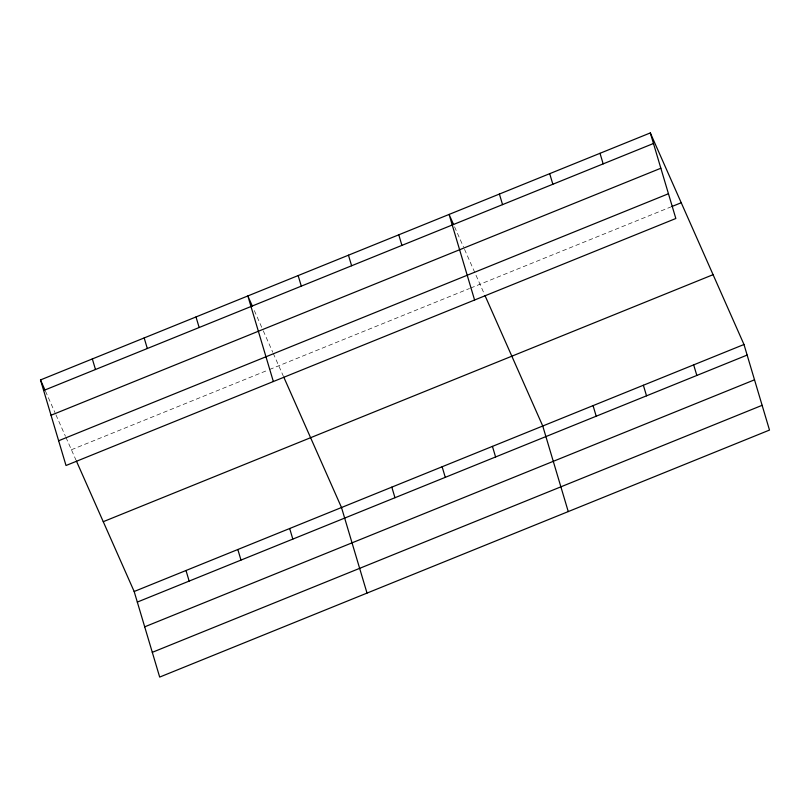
<?xml version="1.0" encoding="UTF-8"?>
<svg xmlns="http://www.w3.org/2000/svg" width="810" height="810" viewBox="0 0 810 810"><rect width="100%" height="100%" fill="white"/><g stroke="black" fill="none" stroke-linecap="round" stroke-linejoin="round"><path stroke-width="0.61" stroke-dasharray="4.05 3.04" d="M71.412 449.752L268.383 369.967M269.538 369.502L469.456 288.522M470.63 288.046L670.7 207.006M454.562 226.82L463.543 247.09M464.535 249.338L483.975 293.24M254.32 310.584L262.298 328.607M263.291 330.855L272.767 352.249M273.264 353.383L283.227 375.88M45.481 391.19L54.959 412.584M55.951 414.841L65.428 436.236M65.924 437.359L75.887 459.867"/><path stroke-width="1.21" d="M650.319 132.921L675.834 218.498L66.015 465.507L40.5 379.93L650.319 132.921L743.985 344.493L769.5 430.069L159.681 677.079L134.166 591.503L76.383 460.991M43.649 390.501L653.478 143.492M51.03 415.246L660.849 168.237M58.634 440.751L668.452 193.742M671.875 206.53L681.23 202.743M103.255 521.691L713.083 274.681M134.166 591.503L743.985 344.493M137.315 602.083L747.144 355.074M144.696 626.829L754.515 379.819M152.3 652.333L762.119 405.324M453.57 224.562L449.084 214.427L474.589 300.004M484.967 295.488L542.751 426.009L568.255 511.586M252.325 306.079L247.84 295.944L273.355 381.52M283.723 377.004L341.506 507.526L367.021 593.102M40.5 379.93L44.985 390.066M693.674 364.875L696.833 375.445M600.008 153.292L603.167 163.873M643.373 385.256L646.522 395.827M549.696 173.674L552.855 184.245M593.062 405.628L596.211 416.208M499.395 194.056L502.544 204.626M492.44 446.391L495.588 456.962M398.773 234.809L401.922 245.379M442.128 466.762L445.277 477.343M348.462 255.19L351.611 265.761M391.817 487.144L394.966 497.715M298.151 275.562L301.3 286.143M289.676 528.515L292.825 539.096M196 316.943L199.159 327.513M237.836 549.514L240.985 560.085M144.17 337.932L147.319 348.513M186.006 570.513L189.155 581.084M92.33 358.931L95.489 369.502"/></g></svg>
